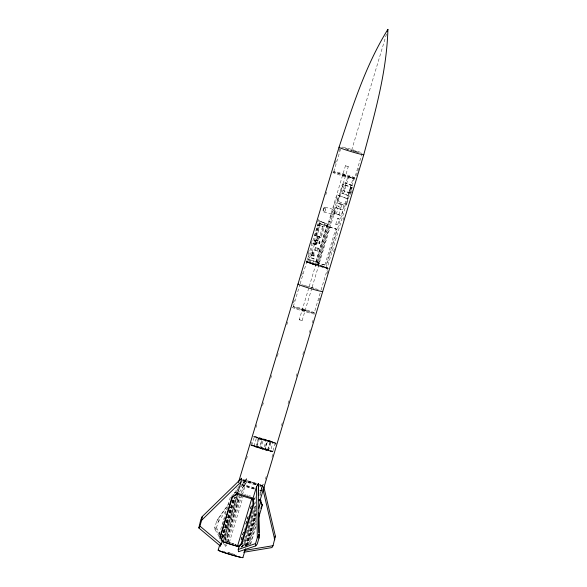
<?xml version="1.0" encoding="UTF-8"?>
<svg xmlns="http://www.w3.org/2000/svg" width="587" height="587" viewBox="0 0 587 587"><rect width="100%" height="100%" fill="white"/><g stroke="black" fill="none" stroke-linecap="round" stroke-linejoin="round"><path stroke-width="0.44" stroke-dasharray="2.94 2.2" d="M241.925 493.542L242.776 493.777L246.188 482.426L246.349 478.787L240.56 486.975M219.303 536.569L215.018 529.643L216.464 527.816L218.225 521.938L218.437 518.233L228.974 503.345M338.464 203.249L340.291 204.386A2.238 1.115 -75 0 1 338.486 206.712L342.221 207.717A2.238 1.115 -75 0 0 344.026 205.384L342.206 204.254L338.464 203.249L338.259 203.638A2.238 1.115 -75 0 0 338.486 206.712M241.822 547.311L242.358 545.404M259.806 493.403L263.159 484.077L260.21 495.516M223.574 537.046L224.623 533.532M225.679 530.017L228.314 521.234M229.37 517.719L231.212 511.571M233.846 502.78L235.424 497.512M241.118 493.329L244.522 481.978L246.349 478.787L242.182 492.676M215.018 529.643L214.805 527.368L216.566 521.491L218.437 518.233M220.14 539.182L218.694 536.107L230.339 497.284M220.176 532.893L219.134 536.357L218.694 536.107M222.774 524.235L224.586 518.174M221.761 537.376L233.164 499.368M221.827 537.288L233.67 497.791M222.069 537.23L233.751 498.29M235.277 493.117L236.855 487.841M222.224 537.589L234.147 497.849M222.385 537.648L234.499 497.138M222.789 538.184L235.174 496.91M236.488 492.522L238.337 486.374M246.503 459.151L247.553 455.637M255.983 427.534L257.04 424.027M262.572 405.588L263.629 402.073M270.739 378.358L271.796 374.851M277.328 356.404L278.377 352.897M286.808 324.794L287.865 321.28M293.397 302.841L294.454 299.311M301.564 275.626L302.613 272.119M308.138 253.701L309.195 250.187M311.037 244.053L312.086 240.538M317.611 222.121L318.668 218.613M325.77 194.928L326.827 191.421M335.243 163.347L336.3 159.84M338.934 151.072L339.719 148.438M250.825 445.049L251.852 441.629M223.566 537.156L225.386 531.11M226.421 527.654L229.788 516.421M230.823 512.965L234.191 501.738M237.5 490.248L238.557 486.755M314.104 258.772L308.138 256.717L314.104 258.772L312.541 263.996L306.568 261.941L318.895 220.785L328.478 224.439L318.895 220.785M293.324 306.539L299.891 284.651M300.155 283.77L306.722 261.875M333.805 171.602L340.966 147.748M251.772 445.335L254.34 436.779M324.545 223.141L320.267 237.397L315.637 235.548L319.915 221.299L325.374 223.361L321.104 237.618L314.808 235.328L317.941 224.872L323.408 226.942L317.941 224.872M319.482 236.972L319.064 236.862L316.591 244.867L313.216 243.627L314.214 240.303L315.043 240.523L314.045 243.854L315.432 244.405L316.43 241.081L314.214 240.303M327.069 268.274L316.562 264.253L327.069 268.274L347.886 198.905L337.371 194.877L316.217 265.302L307.882 261.978L320.135 221.116M225.291 539.534L238.256 496.345M321.104 237.618L316.466 235.776L320.744 221.519L319.915 221.299M225.173 540.965L238.696 495.883M253.988 446.179L256.512 437.631L258.082 438.041L258.977 438.379L256.409 446.927L253.944 446.193L256.409 446.927M318.895 262.521L308.593 259.601L318.895 262.521L329.725 226.406L319.423 223.493L320.583 223.955L309.063 262.609L306.568 261.941M314.008 256.071L311.323 255.11L312.181 252.256L313.01 252.483L312.159 255.33L314.008 256.071L314.867 253.217L312.181 252.256M314.603 244.185L315.601 240.853L316.43 241.081M322.571 226.721L318.337 240.773L316.122 239.995L314.837 244.273L316.591 244.867M228.101 542.146L227.059 537.465L239.004 497.644L239.819 497.937L242.284 495.435M226.054 541.713L240.068 494.995M316.532 240.112L317.677 236.312L318.088 236.422L315.667 244.5M310.046 263.328L311.616 258.097M228.893 542.161L227.91 537.619L239.819 497.937M315.762 244.64L317.046 240.369L318.337 240.773M314.632 250.047L315.49 247.193L316.32 247.413L318.638 248.338L317.78 251.192L314.632 250.047L317.78 251.192M262.007 448.541L262.749 448.828A15.035 0.763 16.7 0 1 263.453 449.385A10.926 0.55 16.7 0 1 255.741 446.964L258.309 438.408A15.035 0.763 16.7 0 1 262.257 439.311L266.227 440.331L263.541 449.326M313.179 255.851L314.03 252.997L314.867 253.217M227.719 542.153L241.778 495.406M315.461 250.267L316.32 247.413M257.113 446.509L259.535 447.243L257.069 446.509L259.637 437.961L262.096 438.694L259.403 447.602L258.214 447.272A15.035 0.763 16.7 0 1 251.845 445.408A10.926 0.55 16.7 0 1 254.032 445.636A15.035 0.763 16.7 0 1 259.08 447.367L259.843 447.654L262.404 439.098L261.648 438.812A15.035 0.763 16.7 0 0 256.6 437.088A10.926 0.55 16.7 0 0 254.406 436.853A15.035 0.763 16.7 0 0 260.782 438.724L262.404 439.098M319.856 243.502L318.741 243.113L319.174 241.69L319.585 241.8L320.282 242.079L319.856 243.502L319.438 243.392L319.864 241.969L319.174 241.69M229.334 542.491L243.326 495.839M319.585 241.8L319.159 243.231L318.741 243.113M316.951 250.965L317.802 248.118L315.49 247.193M316.217 265.302L314.97 264.964L327.23 224.102M315.769 262.462L326.607 226.355L335.749 228.805L336.909 229.268L326.071 265.375L315.769 262.462L326.071 265.375M261.853 448.409L260.819 448.02L263.504 439.025M311.829 288.202L302.114 320.568L300.669 320.216L299.26 319.71L308.975 287.351M309.232 286.471L345.45 165.769L346.895 166.121L348.304 166.627L312.086 287.329M317.736 262.059L328.573 225.951M351.664 150.111L386.584 33.723M317.809 264.583L338.618 195.214M346.543 204.643L337.371 201.099L342.5 183.995L343.336 184.215L351.672 187.539L346.543 204.643L345.706 204.423L350.843 187.312L342.5 183.995M333.966 213.316L335.683 207.615L340.665 208.957L342.984 209.882L341.274 215.583L333.966 213.316L341.274 215.583M343.336 184.215L338.2 201.326L337.371 201.099M275.274 443.024L272.706 451.572A10.926 0.55 16.7 0 1 270.446 451.264A15.035 0.763 16.7 0 1 265.397 449.539L264.642 449.253L267.21 440.705L268.831 441.079A15.035 0.763 16.7 0 1 275.208 442.943A10.926 0.55 16.7 0 1 273.014 442.715A15.035 0.763 16.7 0 1 267.966 440.984L267.21 440.705M269.976 441.842L267.408 450.398L266.322 450.134L264.942 449.649L267.511 441.094L269.976 441.842L267.518 441.108M264.642 449.253L265.089 449.319L267.65 440.749M341.928 193.233L345.061 182.777L346.726 183.225L352.75 185.624L349.61 196.073L341.928 193.233L349.61 196.073M336.285 214.24L337.995 208.539L335.683 207.615M343.659 190.68L347.937 176.423L348.766 176.643L353.866 178.675L349.588 192.925L343.659 190.68L349.588 192.925M343.586 193.681L348.766 176.643M241.088 539.835L244.463 528.608M248.088 516.516L245.498 525.152L248.11 516.56M250.422 508.738L251.72 504.416M241.096 539.937L243.693 531.279M250.444 508.768L251.742 504.438M268.12 449.972L270.636 441.424L271.972 441.762L273.102 442.172L270.541 450.721L268.076 449.987L270.541 450.721M335.786 224.227L337.496 218.525L338.325 218.731L339.381 219.09L337.672 224.806L335.786 224.241L337.672 224.792M338.956 214.659L340.665 208.957M268.736 449.943A10.926 0.55 16.7 0 0 261.032 447.514A15.035 0.763 16.7 0 0 261.736 448.079L264.788 449.04A15.035 0.763 16.7 0 0 268.736 449.943L271.304 441.395A10.926 0.55 16.7 0 0 263.6 438.966A15.035 0.763 16.7 0 0 264.304 439.524L267.356 440.485A15.035 0.763 16.7 0 0 271.304 441.395M255.286 496.8L254.758 498.546L255.536 503.507M324.919 264.913L335.749 228.805M325.822 267.936L346.638 198.567L337.371 194.877M242.284 546.68L245.395 536.313M246.43 532.857L249.798 521.623M250.84 518.167L254.208 506.941M348.759 192.705L353.036 178.448L347.937 176.423M347.952 195.632L351.085 185.176L345.061 182.777M240.978 547.275L243.708 544.098L255.396 505.143M243.796 546.093L255.719 506.361M241.844 547.143L244.559 544.252L256.468 504.563M314.258 312.82A10.926 0.55 16.7 0 0 298.695 307.654A10.926 0.55 16.7 0 0 298.416 308.571A10.926 0.55 16.7 0 0 314.258 312.82L320.825 290.932M321.089 290.051L327.656 268.156A10.926 0.55 16.7 0 0 312.093 262.991A10.926 0.55 16.7 0 0 311.822 263.908A10.926 0.55 16.7 0 0 327.656 268.156M354.739 177.883A10.926 0.55 16.7 0 0 339.176 172.717A10.926 0.55 16.7 0 0 338.904 173.635A10.926 0.55 16.7 0 0 354.739 177.883L361.9 154.029M259.777 495.362L263.159 484.077M245.05 545.719L256.189 508.459M245.366 545.91L256.167 509.912M265.383 479.175L266.439 475.661M271.972 457.222L273.028 453.707M281.459 425.604L282.508 422.097M288.041 403.651L289.098 400.143M296.208 376.428L297.264 372.921M302.797 354.475L303.853 350.967M309.386 332.521L310.435 329.013M312.284 322.865L313.333 319.35M318.866 300.911L319.922 297.389M327.025 273.711L328.61 268.442M333.607 251.779L334.663 248.272M343.079 220.198L344.136 216.691M351.239 193.006L352.295 189.498M356.426 175.711L357.454 172.299M357.821 171.081L358.87 167.566M275.714 445.012L276.228 443.302M245.975 546.086L256.079 512.282M246.313 546.196L256.064 513.706M246.547 545.521L256.152 513.5M246.856 545.257L256.071 514.535M246.856 545.382L256.181 514.278M247.758 544.941L256.049 517.301M244.926 546.512L248.602 544.134L256.108 519.121M247.538 545.367L249.049 544.384L256.057 521.014M249.974 544.758L256.211 523.978M250.715 544.01L256.152 525.893M342.206 204.254L342.001 204.643A2.238 1.115 -75 0 0 342.221 207.717M216.566 521.491L227.947 505.407M240.89 487.107L244.522 481.978M218.225 521.938L227.719 508.518M231.946 502.553L235.636 497.336M239.327 492.119L246.188 482.426M259.725 486.733L260.789 485.332M223.111 542.726L225.496 546.578L226.942 544.751M234.279 494.049L230.596 496.419L231.08 496.536M234.33 492.897L235.651 492.185M348.304 166.627L345.45 165.769M299.26 319.71L302.114 320.568M258.977 438.379L256.512 437.631M262.103 438.709L259.689 438.005M273.102 442.172L270.695 441.468M259.403 447.602L259.843 447.654M260.819 448.02L263.666 448.886L259.689 447.866A15.035 0.763 16.7 0 0 255.741 446.964M264.942 449.649L267.408 450.398M227.91 537.619L227.059 537.465M244.559 544.252L243.708 544.098M339.315 219.098L337.554 218.569M353.036 178.448L353.866 178.675M351.085 185.176L352.75 185.624M350.843 187.312L351.672 187.539M346.638 198.567L347.886 198.905M340.321 203.983L344.063 204.988M337.995 208.539L342.984 209.882M325.044 207.189L334.597 209.757M323.833 212.002L333.394 214.571M320.583 223.955L329.725 226.406M336.909 229.268L326.607 226.355M314.808 235.328L316.466 235.776M319.864 241.969L320.282 242.079M313.216 243.627L314.045 243.854M317.802 248.118L318.638 248.338M312.086 252.792L312.915 253.012M311.58 254.714L312.409 254.934M311.323 255.11L312.159 255.33M307.882 261.978L306.634 261.648L314.97 264.964M265.089 449.319L266.271 449.627A15.035 0.763 16.7 0 1 272.639 451.498M264.576 439.986L265.309 440.272A15.035 0.763 16.7 0 1 266.014 440.837A10.926 0.55 16.7 0 1 258.309 438.408M264.414 439.861L263.387 439.465L266.227 440.316M316.122 239.995L317.927 240.663M249.049 544.384L248.602 544.134M216.464 527.816L219.795 533.201M221.703 536.283L223.133 538.595M214.805 527.368L219.567 535.065M261.633 487.291L262.051 489.059M225.401 537.017L226.12 541.61M225.276 544.303L225.496 546.578M242.989 479.975L243.341 485.258M272.867 451.865A11.923 0.602 16.7 0 1 260.767 448.637A11.923 0.602 16.7 0 1 250.898 445.129M251.001 444.975A11.923 0.602 16.7 0 1 261.479 447.595A11.923 0.602 16.7 0 1 273.109 451.513M275.787 443.361A11.923 0.602 16.7 0 1 263.886 440.25A11.923 0.602 16.7 0 1 253.467 436.581M253.826 436.442A11.923 0.602 16.7 0 1 265.17 439.377A11.923 0.602 16.7 0 1 275.963 443.104M262.712 485.919A11.322 0.572 16.7 0 1 259.703 485.383M256.226 484.473A11.322 0.572 16.7 0 1 241.954 479.895A12.122 0.616 16.7 0 1 257.055 484.121M242.776 479.579A11.322 0.572 16.7 0 1 256.849 483.578M259.439 484.458A11.322 0.572 16.7 0 1 262.675 485.787M259.689 484.723A9.311 0.47 16.7 0 1 259.836 485.229M256.24 484.363A9.311 0.47 16.7 0 1 244.926 480.848A9.311 0.47 16.7 0 1 245.285 480.327A9.311 0.47 16.7 0 1 256.724 483.659M261.281 490.849A12.122 0.616 16.7 0 1 259.579 490.505M254.039 489.059A12.122 0.616 16.7 0 1 241.631 485.156M241.374 484.26A12.122 0.616 16.7 0 1 254.729 488.061M260.012 489.874A12.122 0.616 16.7 0 1 262.007 490.761M254.545 488.927A7.448 0.374 16.7 0 1 245.197 486.065A7.448 0.374 16.7 0 1 245.028 485.5A7.448 0.374 16.7 0 1 254.34 488.208M262.565 486.572A12.122 0.616 16.7 0 1 260.114 486.051M255.323 484.781A12.122 0.616 16.7 0 1 242.218 480.621M259.821 485.06A12.122 0.616 16.7 0 1 262.807 486.219M226.685 541.823A12.914 0.653 16.7 0 1 227.734 542.102M228.842 542.403A12.914 0.653 16.7 0 1 229.987 542.726M231.168 543.063A12.914 0.653 16.7 0 1 233.589 543.775M234.8 544.142A12.914 0.653 16.7 0 1 235.996 544.516M241.389 546.277A12.914 0.653 16.7 0 1 242.277 546.585M220.125 540.495A13.905 0.704 16.7 0 1 220.162 540.363M225.107 541.346A13.905 0.704 16.7 0 1 226.164 541.625M227.301 541.926A13.905 0.704 16.7 0 1 228.49 542.249M229.73 542.601A13.905 0.704 16.7 0 1 230.999 542.96M232.298 543.342A13.905 0.704 16.7 0 1 233.604 543.731M234.91 544.127A13.905 0.704 16.7 0 1 236.194 544.523M234.851 493.263A13.905 0.704 16.7 0 1 235.424 492.941M254.112 498.18A13.905 0.704 16.7 0 1 255.22 498.546M235.614 492.31A12.914 0.653 16.7 0 1 237.119 492.368M244.53 494.261A12.914 0.653 16.7 0 1 245.711 494.599M246.914 494.951A12.914 0.653 16.7 0 1 248.125 495.311M249.336 495.677A12.914 0.653 16.7 0 1 250.539 496.052M222.568 551.076A11.923 0.602 16.7 0 1 224.96 551.692M228.46 552.668A11.923 0.602 16.7 0 1 232.922 554.003M233.641 554.231A11.923 0.602 16.7 0 1 235.049 554.678M227.499 552.338A12.914 0.653 16.7 0 1 230.706 553.277M231.513 553.519A12.914 0.653 16.7 0 1 236.869 555.214M301.733 284.761A12.914 0.653 16.7 0 1 309.731 286.962M310.538 287.197A12.914 0.653 16.7 0 1 318.447 289.736M304.785 285.612A11.923 0.602 16.7 0 1 306.847 286.177M311.264 287.476A11.923 0.602 16.7 0 1 316.21 289.039M345.376 148.592A12.914 0.653 16.7 0 1 354.005 151.094M354.783 151.343A12.914 0.653 16.7 0 1 356.309 151.828M345.846 148.775A11.923 0.602 16.7 0 1 351.576 150.411M353.066 150.859A11.923 0.602 16.7 0 1 354.526 151.314M355.23 151.541A11.923 0.602 16.7 0 1 357.263 152.194M314.493 314.089A11.923 0.602 16.7 0 1 296.817 309.144A11.923 0.602 16.7 0 1 297.095 308.197A11.923 0.602 16.7 0 1 314.581 313.788M328.177 268.479A11.923 0.602 16.7 0 1 317.017 265.595A11.923 0.602 16.7 0 1 306.113 261.861M306.209 261.56A11.923 0.602 16.7 0 1 315.872 263.996A11.923 0.602 16.7 0 1 327.164 267.694M354.974 179.152A11.923 0.602 16.7 0 1 343.813 176.269A11.923 0.602 16.7 0 1 332.917 172.534M333.005 172.233A11.923 0.602 16.7 0 1 344.165 175.117A11.923 0.602 16.7 0 1 355.062 178.852M342.698 147.051A10.926 0.55 16.7 0 1 357.057 151.145A10.926 0.55 16.7 0 1 360.667 153.016M358.973 152.627A10.926 0.55 16.7 0 1 355.113 151.607M354.24 151.358A10.926 0.55 16.7 0 1 352.897 150.969M342.544 147.579A10.926 0.55 16.7 0 1 341.539 147.139M323.686 208.187L323.415 208.737A2.48 1.24 -75 0 0 323.452 211.775A2.48 1.24 -75 0 0 325.286 210.836A2.48 1.24 -75 0 0 325.572 207.629L325.337 207.336A2.48 1.24 -75 0 0 323.686 208.187M323.987 208.671L323.819 209.016A1.556 0.778 -75 0 0 324.171 211.115A1.556 0.778 -75 0 0 325.286 208.899A1.556 0.778 -75 0 0 323.987 208.671M342.903 174.31L345.699 175.168L342.903 174.31M342.617 175.264L345.413 176.122L342.617 175.264M302.415 309.246L305.218 310.112L302.415 309.246M302.129 310.2L304.932 311.059L302.129 310.2M330.503 215.722L332.323 216.295L330.503 215.722M328.793 221.424L330.613 221.996L328.793 221.424M315.953 243.546L315.124 243.326L316.877 243.913L315.953 243.546M334.429 214.035A2.48 1.24 -75 0 0 334.898 209.897A2.48 1.24 -75 0 0 332.66 212.553A2.48 1.24 -75 0 0 334.429 214.035M312.827 254.736A0.991 0.499 -75 0 0 313.032 253.078A0.991 0.499 -75 0 0 312.137 254.105A0.991 0.499 -75 0 0 312.827 254.736M311.998 254.516A0.991 0.499 -75 0 0 312.203 252.85A0.991 0.499 -75 0 0 311.301 253.885A0.991 0.499 -75 0 0 311.998 254.516"/><path stroke-width="0.88" d="M239.276 545.998L238.234 549.461L238.454 551.736L255.771 545.866L257.216 544.039L258.977 538.162L259.19 534.463L258.383 483.571L256.504 486.748L253.107 498.106L253.305 499.243L254.134 499.471M198.832 527.933L200.747 519.825L202.251 516.531L241.573 478.28L241.059 481.883L237.647 493.234L232.004 496.903L220.059 536.723L222.275 541.478L220.352 546.035L198.832 527.933L199.91 526.077L201.671 520.199L202.251 516.531M220.352 546.035L220.448 544.545M243.598 552.279L271.957 547.568L273.036 545.705L275.376 536.166L263.783 486.726M260.012 500.535L363.771 154.697C374.777 113.68 386.745 72.01 387.897 29.35C365.371 65.597 352.42 106.973 339.029 147.271L238.439 482.573M238.307 546.556A13.905 0.704 16.7 0 1 223.838 542.058L222.517 540.994L220.543 536.841L232.452 497.16L236.436 494.614L238.095 494.54A13.905 0.704 16.7 0 0 253.753 499.368M218.151 550.195L219.729 544.927M236.48 493.997L237.522 494.335L223.265 541.845L222.209 541.456L223.265 541.845M387.369 31.104L387.897 29.35M237.464 546.321L251.72 498.803L253.276 499.236L253.995 503.829L242.049 543.65L239.019 546.746C235.409 546.614 241.352 545.257 241.235 543.357L253.144 503.675L252.469 499.662L251.72 498.803M257.862 485.31L258.383 483.571L258.302 495.333M242.886 557.613L245.527 548.83M258.64 508.658L260.973 500.887M258.544 516.193L259.322 513.596M260.885 508.401L261.663 505.803M258.478 518.13L262.367 505.187L260.334 500.799M255.771 545.866L255.558 543.591L257.319 537.714L259.19 534.463M240.853 479.895L241.573 478.28M274.246 538.631L275.376 536.166M201.671 520.199L241.059 481.883M238.234 549.461L255.558 543.591M244.676 550.415L273.036 545.705M220.543 536.841L220.059 536.723M253.144 503.675L253.995 503.829M242.049 543.65L241.235 543.357M237.647 493.234L237.148 493.043L238.256 493.469A12.914 0.653 16.7 0 0 252.498 497.937M237.522 494.335L236.921 494.107M232.004 496.903L232.452 497.16M262.367 505.187L260.445 501.768M199.91 526.077L221.424 544.171M262.976 489.426L274.797 539.827M258.573 512.561L258.896 532.673M258.918 534.508L258.977 538.162M256.504 486.748L257.319 537.714M239.063 546.702A12.914 0.653 16.7 0 1 222.4 541.427M260.459 500.52A13.905 0.704 16.7 0 1 258.618 500.586M260.268 499.574A12.914 0.653 16.7 0 1 258.757 499.508M240.325 557.158A11.923 0.602 16.7 0 1 225.988 553.123A11.923 0.602 16.7 0 1 219.538 550.445M242.519 557.327A12.914 0.653 16.7 0 1 230.331 554.532A12.914 0.653 16.7 0 1 218.621 550.158M322.718 291.534A12.914 0.653 16.7 0 1 308.549 287.96A12.914 0.653 16.7 0 1 298.445 284.079M363.771 154.697A12.914 0.653 16.7 0 1 354.423 152.554L351.217 151.615A12.914 0.653 16.7 0 1 339.403 147.564L339.029 147.271A12.914 0.653 16.7 0 1 339.499 147.242"/></g></svg>
